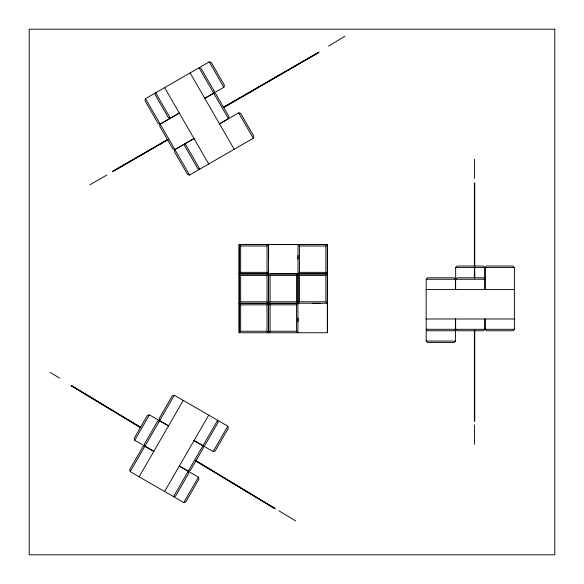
<?xml version="1.0" encoding="UTF-8"?>
<svg xmlns="http://www.w3.org/2000/svg" width="584" height="584" viewBox="0 0 584 584"><rect width="100%" height="100%" fill="white"/><g stroke="black" fill="none" stroke-linecap="round" stroke-linejoin="round"><path stroke-width="0.88" d="M204.765 98.302L223.876 87.271L224.417 85.257L211.233 62.422L209.225 61.882L145.504 98.674L144.963 100.682L158.155 123.516L160.162 124.056L179.273 113.019M179.339 113.121L160.22 124.158L159.68 126.166L172.864 149.008L174.879 149.54L193.99 138.51M194.049 138.605L174.937 149.643L174.397 151.657L187.581 174.492L189.588 175.032L253.31 138.24L253.85 136.233L240.659 113.398L238.652 112.858L219.54 123.896M219.482 123.793L228.402 118.64L228.935 116.632L215.751 93.798L213.744 93.257L204.823 98.404M153.847 451.301L134.736 440.263L149.387 414.874L168.506 425.911M179.273 466.112L198.392 477.15L198.932 479.165L185.748 501.999L183.734 502.539L130.21 471.638L144.868 446.249L153.789 451.403M168.564 425.809L159.644 420.662L174.302 395.273L208.736 415.093L164.593 491.553M139.102 476.836L183.252 400.376M179.339 466.01L188.26 471.164L202.911 445.782L193.99 440.628M183.734 502.539L198.392 477.15M194.049 440.526L213.167 451.563L227.818 426.174L208.707 415.144M239.177 273.83L240.652 272.356L267.019 272.356L268.494 273.83L239.177 273.83L239.177 244.513L268.494 244.513L268.494 273.83M239.177 244.513L240.652 245.988L267.019 245.988L268.494 244.513M239.177 303.257L240.652 301.789L267.019 301.789L268.494 303.257L239.177 303.257L239.177 273.947L268.494 273.947L268.494 303.257M239.177 273.947L240.652 275.414L267.019 275.414L268.494 273.947M240.652 331.216L239.177 332.69L239.177 303.373L268.494 303.373L268.494 332.69L267.019 331.216L240.652 331.216L240.652 304.848L239.177 303.373M240.652 304.848L267.019 304.848L268.494 303.373M268.611 303.257L270.078 301.789L296.453 301.789L297.92 303.257L297.92 273.947L268.611 273.947L268.611 303.257L297.92 303.257M268.611 273.947L270.078 275.414L296.453 275.414L297.92 273.947M298.037 273.83L299.512 272.356L299.512 245.988L298.037 244.513L298.037 273.83L327.354 273.83L327.354 244.513L298.037 244.513M299.512 245.988L325.879 245.988L327.354 244.513M270.078 331.216L268.611 332.69L268.611 303.373L297.92 303.373L297.92 332.69L296.453 331.216L270.078 331.216L270.078 304.848L268.611 303.373M270.078 304.848L296.453 304.848L297.92 303.373M298.037 303.257L299.512 301.789L325.879 301.789L327.354 303.257L298.037 303.257L298.037 273.947L327.354 273.947L327.354 303.257M298.037 273.947L299.512 275.414L325.879 275.414L327.354 273.947M426.211 289.569L426.211 279.269L427.678 277.794L454.045 277.794L455.52 279.269L455.52 289.569M455.637 278.531L455.637 267.494L457.111 266.027L483.479 266.027L484.946 267.494L484.946 289.569M455.637 279.269L457.111 277.794L483.479 277.794L484.946 279.269L455.637 279.269L455.637 289.569M485.063 289.569L485.063 267.494L486.538 266.027L512.905 266.027L514.38 267.494L514.38 329.296L512.905 330.77L486.538 330.77L485.063 329.296L485.063 318.995M455.52 318.995L455.52 341.071L454.045 342.538L427.678 342.538L426.211 341.071L426.211 318.995M484.946 318.995L484.946 329.296L483.479 330.77L457.111 330.77L455.637 329.296L455.637 318.995M328.551 46.151L344.94 36.186M167.995 139.277L112.756 171.207L112.946 171.543L168.185 139.612M223.234 107.347L318.725 52.159L318.922 52.494L223.431 107.682M112.851 171.375L168.09 139.445M223.336 107.514L318.82 52.326M89.797 184.873L106.682 175.112M174.302 395.273L172.287 395.813L159.103 418.648L159.644 420.662M149.387 414.874L147.38 415.414L134.196 438.255L134.736 440.263M144.868 446.249L142.861 446.789L129.677 469.624L130.21 471.638M213.167 451.563L215.175 451.023L228.359 428.189L227.818 426.174M188.26 471.164L190.267 470.624L203.451 447.789L202.911 445.782M268.611 244.513L297.92 244.513M455.637 267.494L484.946 267.494M485.063 267.494L514.38 267.494M299.512 272.356L325.879 272.356L327.354 273.83M270.443 273.83L297.92 273.83M426.211 279.269L455.52 279.269M514.438 289.569L426.145 289.569L426.145 318.995L514.438 318.995M312.695 303.373L320.025 303.373M455.637 329.296L484.946 329.296M485.063 329.296L514.38 329.296M426.211 341.071L455.52 341.071M140.832 427.4L71.372 385.484L71.175 385.812L140.635 427.729M195.457 460.367L275.064 508.409L274.86 508.737L195.26 460.696M279.006 510.839L295.65 520.884M71.277 385.644L140.729 427.561M195.363 460.535L274.962 508.569M50.363 372.483L59.619 378.118M209.225 61.882L223.876 87.271M238.652 112.858L253.31 138.24M213.744 93.257L228.402 118.64M190.077 72.869L234.221 149.329M164.593 87.585L208.736 164.046M145.504 98.674L160.162 124.056M160.22 124.158L174.879 149.54M174.937 149.643L189.588 175.032M474.755 277.926L474.755 183.135L474.369 183.135L474.369 277.926M474.755 329.887L474.755 421.035L474.369 421.035L474.369 329.887M474.558 183.135L474.558 277.926M474.558 329.887L474.558 421.035M474.522 424.896L474.522 444.322M474.412 159.213L474.412 178.47M327.354 303.373L327.354 332.69M325.879 245.988L325.879 272.356M325.879 275.414L325.879 301.789M299.512 275.414L299.512 301.789M298.037 318.032L298.037 321.696M297.92 255.507L297.92 259.172M296.453 275.414L296.453 301.789M296.453 304.848L296.453 331.216M270.078 275.414L270.078 301.789M268.611 248.178L268.611 259.172M268.611 270.166L268.611 271.998M267.019 245.988L267.019 272.356M267.019 275.414L267.019 301.789M267.019 304.848L267.019 331.216M240.652 245.988L240.652 272.356M240.652 275.414L240.652 301.789M155.702 92.783L155.162 94.798L168.345 117.632L170.353 118.172L155.702 92.783M185.128 143.759L184.595 145.766L197.779 168.608L199.786 169.141L185.128 143.759M214.226 91.148L213.686 93.155L199.027 67.773L201.035 68.306L214.226 91.148M157.578 421.305L144.387 444.139L144.927 446.147L159.585 420.765L157.578 421.305M188.194 471.266L173.543 496.648L175.55 496.108L188.734 473.274L188.194 471.266M217.628 420.29L202.969 445.68L204.984 445.139L218.168 422.305L217.628 420.29M455.52 329.296L454.045 330.77L427.678 330.77L426.211 329.296L455.52 329.296M554.8 29.2L29.2 29.2L29.2 554.8L554.8 554.8L554.8 29.2M327.412 244.455L239.119 244.455L239.119 332.749L327.412 332.749L327.412 244.455"/></g></svg>
